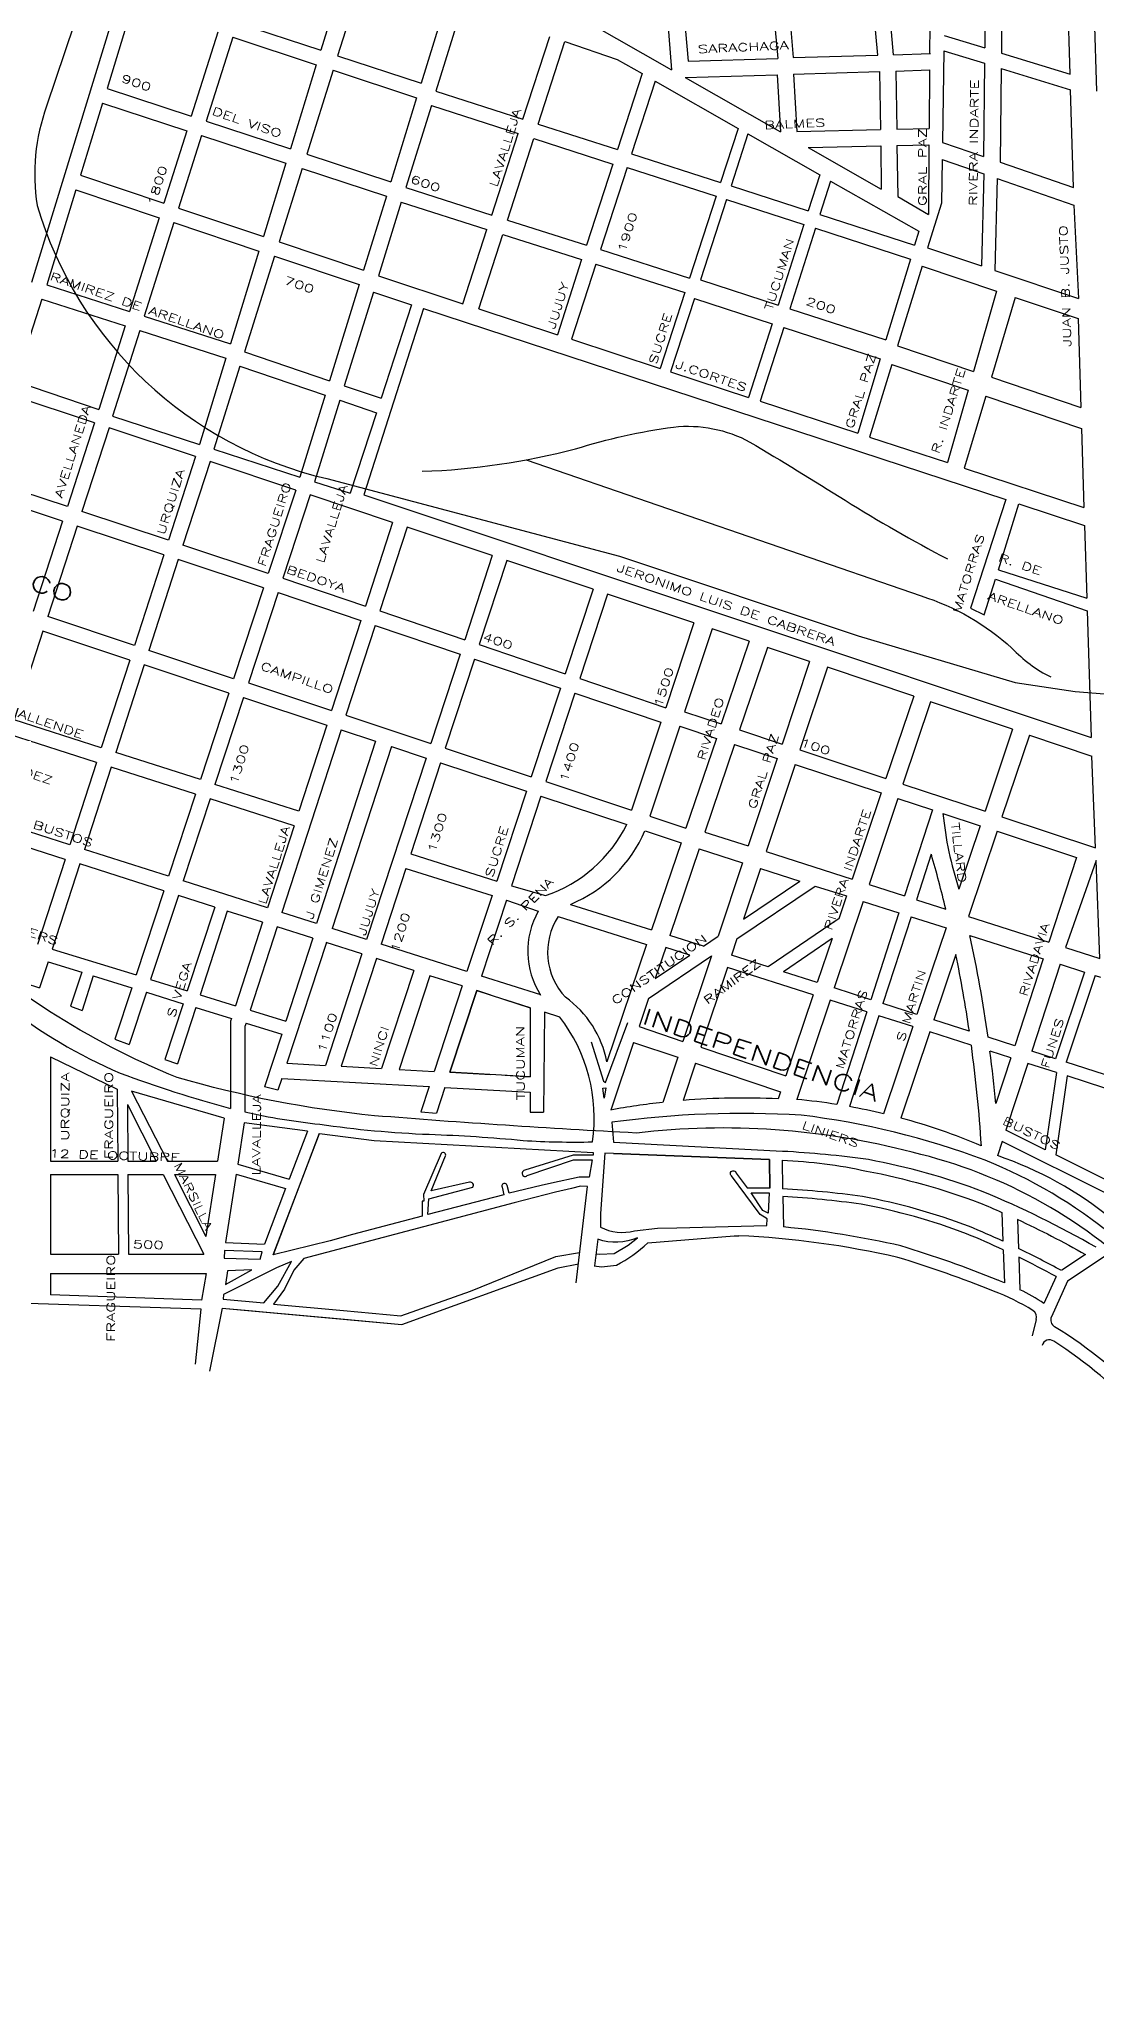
# Model space of a CAD drawing. Header units: millimetres. Extents: x 4375152 to 4409667, y 6523746 to 6549185.
# Drawn here: x 4386861 to 4388184, y 6524739 to 6527163 of the extents above; entities that cross this region are included whole.
import ezdxf

# ---------------------------------------------------------------- set-up
doc = ezdxf.new("R2010")
doc.units = ezdxf.units.MM
for name, color, linetype in [('FERROCARRIL', 252, 'VÍAS'), ('LINEA CALLE', 252, 'Continuous'), ('NOMBRE BARRIO', 8, 'Continuous'), ('NOMBRE CALLE', 252, 'Continuous')]:
    doc.layers.add(name, color=color, linetype=linetype)
doc.styles.add('ROMANS', font='romans')
doc.styles.add('S1', font='ROMANS')
doc.linetypes.add('VÍAS', pattern='A,3.81,[130,ltypeshp.shx,S=6.35,R=0,X=0,Y=0],3.81', length=7.62)

msp = doc.modelspace()

# ---------------------------------------------------------------- linework, layer by layer
at = {"layer": 'FERROCARRIL', "ltscale": 0.3, "transparency": 33554687, "flags": 128}
for points in [[(4388383, 6524738.8), (4388445.7, 6524881.4, 0.095799), (4388479, 6525082.1, 0.099176), (4388441.1, 6525305.9, 0.028955), (4388401.5, 6525410.3, 0.018622), (4388363.9, 6525472.1), (4388330.9, 6525512.5), (4388289.5, 6525564.8), (4388255.4, 6525600.9, 0.143495), (4387953.5, 6525771, 0.093272), (4387608.5, 6525795.1, -0.007305), (4387281, 6525816.8, -0.046555), (4387034.3, 6525864.6, -0.094694), (4386733.5, 6526058.2, -0.095039), (4386562.4, 6526318.1, -0.110674), (4386501.4, 6526678.2), (4386631, 6527609.3), (4386717, 6528226.6), (4386818.4, 6528982.1), (4386939, 6529805.3), (4387089.5, 6530917.2), (4387240.1, 6532048.9), (4387340.9, 6532769.3), (4387406.3, 6533303.7), (4387418.6, 6533352.1), (4387561, 6534411.1), (4387667.1, 6535188.8), (4387748.3, 6535774.3), (4387829.1, 6536331.3), (4387831.5, 6536348)], [(4387479, 6528897.9, 0.009146), (4387402.8, 6528828.8, 0.045709), (4387299.1, 6528721, -0.036446), (4387185.3, 6528607.2, 0.098613), (4387081.2, 6528475.9, 0.130012), (4387009.9, 6528231.3), (4387030.1, 6527611, -0.04513), (4386961.8, 6527349.3), (4386871.1, 6527078.7, 0.126941), (4386859.2, 6526954.6, 0.269401), (4387221.5, 6526613), (4387587.4, 6526516), (4387885.7, 6526416.7), (4388082, 6526358.1), (4388157, 6526347), (4388307.4, 6526335.1), (4388443.3, 6526330), (4388537.8, 6526335.2), (4388690.7, 6526369.1), (4389024.8, 6526489.8), (4389718.2, 6526770.3), (4389975.6, 6526871.1), (4390400.1, 6527038.5), (4390697.8, 6527150.7), (4390885.1, 6527214.4), (4391181.5, 6527305.1), (4391647.1, 6527446.2), (4392150.3, 6527596.1), (4392581.3, 6527727.4), (4392832.6, 6527802.7), (4393052.9, 6527869.5), (4393289, 6527938), (4393509.8, 6528005.7), (4393757.4, 6528076.3), (4395794.3, 6528670.4), (4397552.7, 6529244.2), (4399039.3, 6529656.5), (4399039.3, 6529656.5), (4399039.3, 6529656.5), (4399039.3, 6529656.5), (4401970.7, 6530455.5), (4401970.7, 6530455.5), (4401970.7, 6530455.5), (4401970.7, 6530455.5), (4401970.7, 6530455.5), (4401970.7, 6530455.5), (4401970.7, 6530455.5), (4401970.7, 6530455.5), (4401970.7, 6530455.5), (4401970.7, 6530455.5), (4401970.7, 6530455.5), (4401970.7, 6530455.5), (4401970.7, 6530455.5), (4401970.7, 6530455.5), (4401970.7, 6530455.5), (4401970.7, 6530455.5), (4401970.7, 6530455.5), (4401970.7, 6530455.5), (4405297.9, 6531420.1), (4405297.9, 6531420.1), (4405297.9, 6531420.1), (4408284.8, 6532272.7)], [(4387340.8, 6526622.2, 0.055304), (4387532.5, 6526650.2, -0.043862), (4387655.1, 6526677.5, -0.153206), (4387750.5, 6526658.8, -0.006092), (4387869.4, 6526586, 0.016822), (4387997.5, 6526512.6, -6.096685)], [(4387470.5, 6526636.4), (4387964.7, 6526466.4, -0.108798), (4388078.2, 6526401.1, 0.089055), (4388126.7, 6526365.1, -1.154331)]]:
    msp.add_lwpolyline(points, format="xyb", dxfattribs=at)
at = {"layer": 'LINEA CALLE', "transparency": 33554687}
for p, q in [((4388045.5, 6527276.1), (4388044.1, 6527151.4)), ((4388066.3, 6527269.8), (4388064.9, 6527145)), ((4387246, 6527252.5), (4387213.9, 6527148.5)), ((4387267.6, 6527245.2), (4387234.9, 6527141.5)), ((4387775.9, 6527241.1), (4387785.3, 6527138.3)), ((4387796.1, 6527241.6), (4387804.4, 6527139.2)), ((4387910.3, 6527142.2), (4387900.8, 6527244.5)), ((4387929.9, 6527142.8), (4387921.1, 6527245.1)), ((4387975.9, 6527246.6), (4387975.2, 6527144.2)), ((4388151, 6527118.5), (4388147.1, 6527245)), ((4387643.7, 6527237.4), (4387652.5, 6527124)), ((4387664, 6527238), (4387673.1, 6527134.9)), ((4386960.8, 6527213.1), (4386852.1, 6526858.3)), ((4386979, 6527205.9), (4386946.6, 6527100.5)), ((4387371, 6527209.9), (4387339.3, 6527107.1)), ((4387390.7, 6527203.2), (4387357.8, 6527097.4)), ((4388180.9, 6527191.4), (4388183.9, 6527097.3)), ((4387085.1, 6527170.9), (4387051.9, 6527066)), ((4387109.5, 6527182.9), (4387213.9, 6527148.5)), ((4387547.8, 6527183.6), (4387652.5, 6527124)), ((4387993.4, 6527167), (4388044.1, 6527151.4)), ((4387103.8, 6527164.7), (4387070.5, 6527059.9)), ((4387103.8, 6527164.7), (4387208.3, 6527130.3)), ((4387466.7, 6527062.4), (4387500.4, 6527165.7)), ((4387485.9, 6527056.2), (4387519, 6527159.4)), ((4387519, 6527159.4), (4387584.7, 6527136.9)), ((4387929.9, 6527142.8), (4387976.4, 6527144.2)), ((4387993, 6527147.8), (4387991.2, 6527033.2)), ((4387993, 6527147.8), (4388043.8, 6527132.1)), ((4388064.9, 6527145), (4388151, 6527118.5)), ((4387208.3, 6527130.3), (4387176, 6527025.3)), ((4387229.2, 6527123.4), (4387196.3, 6527018.6)), ((4387229.2, 6527123.4), (4387333.7, 6527088.9)), ((4387234.9, 6527141.5), (4387339.3, 6527107.1)), ((4387584.7, 6527136.9), (4387615.6, 6527119.3)), ((4387615.6, 6527119.3), (4387584.8, 6527024.3)), ((4387673.1, 6527134.9), (4387785.3, 6527138.3)), ((4387804.4, 6527139.2), (4387910.3, 6527142.2)), ((4387805.1, 6527118.5), (4387912.6, 6527121.8)), ((4387805.1, 6527118.5), (4387809.3, 6527046.9)), ((4387912.6, 6527121.8), (4387913.7, 6527049.4)), ((4387933, 6527122.5), (4387975, 6527123.8)), ((4387933, 6527122.5), (4387934.1, 6527049.9)), ((4387975, 6527123.8), (4387974.5, 6527050.8)), ((4388043.8, 6527132.1), (4388042.5, 6527015.5)), ((4388064.7, 6527125.7), (4388063.3, 6527008.4)), ((4388064.7, 6527125.7), (4388151.5, 6527098.9)), ((4386946.6, 6527100.5), (4387051.9, 6527066)), ((4387357.8, 6527097.4), (4387466.7, 6527062.4)), ((4387632, 6527110), (4387602.5, 6527019.1)), ((4387632, 6527110), (4387735.8, 6527050.8)), ((4387669.5, 6527114.4), (4387784.7, 6527117.9)), ((4387669.5, 6527114.4), (4387788.9, 6527046.4)), ((4387784.7, 6527117.9), (4387788.9, 6527046.4)), ((4388155.2, 6526976.7), (4388151.5, 6527098.9)), ((4386941, 6527082.3), (4386913.3, 6526992.2)), ((4386941, 6527082.3), (4387046.2, 6527047.8)), ((4387333.7, 6527088.9), (4387301.5, 6526984.1)), ((4387352.2, 6527079.3), (4387320.3, 6526976.7)), ((4387352.2, 6527079.3), (4387460.8, 6527044.3)), ((4387046.2, 6527047.8), (4387017.6, 6526957.3)), ((4387070.5, 6527059.9), (4387176, 6527025.3)), ((4387485.9, 6527056.2), (4387584.8, 6527024.3)), ((4387735.8, 6527050.8), (4387713.8, 6526983.2)), ((4387809.3, 6527046.9), (4387913.7, 6527049.4)), ((4387934.1, 6527049.9), (4387974.5, 6527050.8)), ((4387064.7, 6527041.7), (4387036, 6526951.1)), ((4387064.7, 6527041.7), (4387170.3, 6527007.1)), ((4387427.6, 6526942.5), (4387460.8, 6527044.3)), ((4387447.3, 6526936.2), (4387480.1, 6527038.1)), ((4387480.1, 6527038.1), (4387578.9, 6527006.2)), ((4387748, 6527043.9), (4387726.9, 6526978.9)), ((4387748, 6527043.9), (4387837.8, 6526992.7)), ((4387823.3, 6527026.8), (4387914, 6527029)), ((4387823.3, 6527026.8), (4387914.8, 6526974.7)), ((4387914, 6527029), (4387914.8, 6526974.7)), ((4387934.4, 6527029.5), (4387974.3, 6527030.4)), ((4387934.4, 6527029.5), (4387935.4, 6526965.8)), ((4387974.3, 6527030.4), (4387973.7, 6526943)), ((4387991.2, 6527033.2), (4388042.5, 6527015.5)), ((4387170.3, 6527007.1), (4387142.2, 6526915.6)), ((4387190.5, 6527000.5), (4387161.8, 6526909.1)), ((4387190.5, 6527000.5), (4387295.9, 6526966)), ((4387196.3, 6527018.6), (4387301.5, 6526984.1)), ((4387578.9, 6527006.2), (4387546, 6526904.8)), ((4387597, 6527001.9), (4387563.6, 6526899.2)), ((4387597, 6527001.9), (4387708.2, 6526966)), ((4387602.5, 6527019.1), (4387713.8, 6526983.2)), ((4387990.8, 6527011.8), (4387989.9, 6526957.5)), ((4387990.8, 6527011.8), (4388043.1, 6526993.8)), ((4388063.3, 6527008.4), (4388155.2, 6526976.7)), ((4386907.7, 6526974), (4386871.2, 6526855.4)), ((4386907.7, 6526974), (4387011.9, 6526939.1)), ((4386913.3, 6526992.2), (4387017.6, 6526957.3)), ((4387320.3, 6526976.7), (4387427.6, 6526942.5)), ((4387726.9, 6526978.9), (4387823.4, 6526947.8)), ((4387837.8, 6526992.7), (4387823.4, 6526947.8)), ((4387851.4, 6526985), (4387838, 6526943.1)), ((4387851.4, 6526985), (4387961.6, 6526922.2)), ((4388043.1, 6526993.8), (4388040.1, 6526878.9)), ((4388059.8, 6526988), (4388056.9, 6526873.3)), ((4388059.8, 6526988), (4388155.6, 6526955)), ((4387036, 6526951.1), (4387142.2, 6526915.6)), ((4387295.9, 6526966), (4387267.5, 6526873.7)), ((4387314.6, 6526958.5), (4387286, 6526866.3)), ((4387314.6, 6526958.5), (4387421.7, 6526924.4)), ((4387708.2, 6526966), (4387675, 6526863.7)), ((4387721.3, 6526961.8), (4387688.7, 6526861.5)), ((4387721.3, 6526961.8), (4387817.9, 6526930.6)), ((4387935.4, 6526965.8), (4387973.7, 6526943)), ((4387989.9, 6526957.5), (4387972.7, 6526901.5)), ((4388155.6, 6526955), (4388161.3, 6526838.2)), ((4387011.9, 6526939.1), (4386974.9, 6526822.1)), ((4387030.3, 6526933), (4386993.2, 6526816.2)), ((4387030.3, 6526933), (4387136.5, 6526897.4)), ((4387391.5, 6526831.7), (4387421.7, 6526924.4)), ((4387447.3, 6526936.2), (4387546, 6526904.8)), ((4387817.9, 6526930.6), (4387785.8, 6526830)), ((4387832.5, 6526925.9), (4387800.3, 6526825.3)), ((4387832.5, 6526925.9), (4387951.1, 6526887.5)), ((4387838, 6526943.1), (4387956.4, 6526904.8)), ((4387161.8, 6526909.1), (4387267.5, 6526873.7)), ((4387411.6, 6526825.1), (4387441.5, 6526918.1)), ((4387441.5, 6526918.1), (4387540.1, 6526886.7)), ((4387961.6, 6526922.2), (4387956.4, 6526904.8)), ((4387972.7, 6526901.5), (4388040.1, 6526878.9)), ((4387136.5, 6526897.4), (4387100.8, 6526781.6)), ((4387156, 6526890.9), (4387118.5, 6526771.7)), ((4387156, 6526890.9), (4387261.9, 6526855.5)), ((4387540.1, 6526886.7), (4387509.7, 6526792.9)), ((4387557.8, 6526881.1), (4387527.3, 6526787.2)), ((4387557.8, 6526881.1), (4387669.1, 6526845.6)), ((4387563.6, 6526899.2), (4387675, 6526863.7)), ((4387951.1, 6526887.5), (4387920.6, 6526786.3)), ((4387965.7, 6526878.7), (4387935.2, 6526779.1)), ((4387965.7, 6526878.7), (4388059, 6526847.4)), ((4386871.2, 6526855.4), (4386974.9, 6526822.1)), ((4387261.9, 6526855.5), (4387224.9, 6526735.4)), ((4387286, 6526866.3), (4387391.5, 6526831.7)), ((4387688.7, 6526861.5), (4387785.8, 6526830)), ((4388056.9, 6526873.3), (4388161.3, 6526838.2)), ((4386865.2, 6526837.4), (4386832, 6526734.7)), ((4386865.2, 6526837.4), (4386969.2, 6526803.9)), ((4387279.7, 6526846), (4387243.3, 6526729.1)), ((4387279.7, 6526846), (4387327.4, 6526830.4)), ((4387327.4, 6526830.4), (4387289.3, 6526713.4)), ((4387669.1, 6526845.6), (4387638.3, 6526750.8)), ((4387681.1, 6526838.2), (4387651.3, 6526746.5)), ((4387681.1, 6526838.2), (4387778.3, 6526806.7)), ((4388059, 6526847.4), (4388030.2, 6526747.1)), ((4388082.3, 6526839.6), (4388052.4, 6526739.7)), ((4388082.3, 6526839.6), (4388160.8, 6526813.3)), ((4386969.2, 6526803.9), (4386936.2, 6526699.6)), ((4386993.2, 6526816.2), (4387100.8, 6526781.6)), ((4387342.2, 6526825.5), (4387267.7, 6526592.7)), ((4387342.2, 6526825.5), (4388070.3, 6526586.8)), ((4387411.6, 6526825.1), (4387509.7, 6526792.9)), ((4387778.3, 6526806.7), (4387748.8, 6526714.5)), ((4387800.3, 6526825.3), (4387920.6, 6526786.3)), ((4388160.8, 6526813.3), (4388164.3, 6526701.9)), ((4386987.5, 6526798), (4386953.5, 6526690.9)), ((4386987.5, 6526798), (4387095.2, 6526763.4)), ((4387527.3, 6526787.2), (4387638.3, 6526750.8)), ((4387792.8, 6526802), (4387763.3, 6526709.8)), ((4387792.8, 6526802), (4387913.5, 6526762.9)), ((4387935.2, 6526779.1), (4388030.2, 6526747.1)), ((4387095.2, 6526763.4), (4387062.1, 6526655.8)), ((4387118.5, 6526771.7), (4387224.9, 6526735.4)), ((4387913.5, 6526762.9), (4387885.3, 6526669.8)), ((4387928, 6526755.7), (4387900.1, 6526664.9)), ((4387928, 6526755.7), (4388023.5, 6526723.5)), ((4386832, 6526734.7), (4386936.2, 6526699.6)), ((4387112.8, 6526753.6), (4387080.2, 6526649.9)), ((4387112.8, 6526753.6), (4387219.3, 6526717.2)), ((4387651.3, 6526746.5), (4387748.8, 6526714.5)), ((4388052.4, 6526739.7), (4388164.3, 6526701.9)), ((4386930.9, 6526682.6), (4386826.7, 6526717.3)), ((4387219.3, 6526717.2), (4387187.9, 6526615)), ((4387237.7, 6526711), (4387206, 6526609.1)), ((4387237.7, 6526711), (4387283.4, 6526695.3)), ((4387243.3, 6526729.1), (4387289.3, 6526713.4)), ((4387763.3, 6526709.8), (4387885.3, 6526669.8)), ((4388023.5, 6526723.5), (4387997.5, 6526633)), ((4388045.3, 6526716.2), (4388018.4, 6526626.1)), ((4388045.3, 6526716.2), (4388165.1, 6526675.8)), ((4386930.9, 6526682.6), (4386897, 6526578)), ((4386953.5, 6526690.9), (4387062.1, 6526655.8)), ((4387283.4, 6526695.3), (4387250.7, 6526594.7)), ((4386949.1, 6526676.5), (4386915.1, 6526572)), ((4387057.3, 6526640.5), (4386949.1, 6526676.5)), ((4387900.1, 6526664.9), (4387997.5, 6526633)), ((4388165.1, 6526675.8), (4388168.2, 6526577)), ((4387057.3, 6526640.5), (4387023.5, 6526536)), ((4387075.4, 6526634.4), (4387041.6, 6526530)), ((4387182.7, 6526598.7), (4387075.4, 6526634.4)), ((4387080.2, 6526649.9), (4387187.9, 6526615)), ((4386897, 6526578), (4386792.8, 6526612.5)), ((4387206, 6526609.1), (4387250.7, 6526594.7)), ((4388018.4, 6526626.1), (4388168.2, 6526577)), ((4386891.1, 6526559.8), (4386787, 6526594.4)), ((4387182.7, 6526598.7), (4387148.3, 6526494.5)), ((4387200.8, 6526592.6), (4387166.5, 6526488.6)), ((4387303.7, 6526558.4), (4387200.8, 6526592.6)), ((4387267.7, 6526592.7), (4388177.3, 6526289.6)), ((4388070.3, 6526586.8), (4388026.4, 6526451.3)), ((4387023.5, 6526536), (4386915.1, 6526572)), ((4388061.2, 6526499.1), (4388086.9, 6526581.4)), ((4388086.9, 6526581.4), (4388168.9, 6526554.4)), ((4386891.1, 6526559.8), (4386854.3, 6526446.8)), ((4386909.2, 6526553.8), (4386872.5, 6526440.7)), ((4387017.6, 6526517.8), (4386909.2, 6526553.8)), ((4387303.7, 6526558.4), (4387269.7, 6526453.7)), ((4387321.8, 6526552.3), (4387287.8, 6526447.6)), ((4387428.4, 6526516.8), (4387321.8, 6526552.3)), ((4388168.9, 6526554.4), (4388171.8, 6526463.8)), ((4387017.6, 6526517.8), (4386980.9, 6526404.4)), ((4387148.3, 6526494.5), (4387041.6, 6526530)), ((4387428.4, 6526516.8), (4387394, 6526411.7)), ((4387035.7, 6526511.8), (4386999, 6526398.4)), ((4387142.3, 6526476.4), (4387035.7, 6526511.8)), ((4387166.5, 6526488.6), (4387269.7, 6526453.7)), ((4387446.5, 6526510.8), (4387412.1, 6526405.6)), ((4387554.5, 6526474.8), (4387446.5, 6526510.8)), ((4388061.2, 6526499.1), (4388171.8, 6526463.8)), ((4387142.3, 6526476.4), (4387104.9, 6526362.9)), ((4387160.5, 6526470.5), (4387123.3, 6526357.7)), ((4387160.5, 6526470.5), (4387263.8, 6526435.5)), ((4387554.5, 6526474.8), (4387519.6, 6526369.2)), ((4387572.6, 6526468.8), (4387537.7, 6526363.1)), ((4387680.5, 6526432.8), (4387572.6, 6526468.8)), ((4388043.6, 6526442.8), (4388057.5, 6526487.2)), ((4388057.5, 6526487.2), (4388172.3, 6526447.8)), ((4386980.9, 6526404.4), (4386872.5, 6526440.7)), ((4387287.8, 6526447.6), (4387394, 6526411.7)), ((4388026.4, 6526451.3), (4388043.6, 6526442.8)), ((4388172.3, 6526447.8), (4388177.3, 6526289.6)), ((4386866.5, 6526422.5), (4386830.4, 6526311.4)), ((4386975, 6526386.3), (4386866.5, 6526422.5)), ((4387263.8, 6526435.5), (4387227.3, 6526323.2)), ((4387281.9, 6526429.4), (4387245.4, 6526317.2)), ((4387281.9, 6526429.4), (4387388, 6526393.5)), ((4387680.5, 6526432.8), (4387645.2, 6526326.7)), ((4387703.3, 6526425.2), (4387668.8, 6526321.6)), ((4387749.7, 6526409.7), (4387703.3, 6526425.2)), ((4387104.9, 6526362.9), (4386999, 6526398.4)), ((4387388, 6526393.5), (4387351.5, 6526282)), ((4387412.1, 6526405.6), (4387519.6, 6526369.2)), ((4387749.7, 6526409.7), (4387714.7, 6526306.5)), ((4387772.5, 6526402.1), (4387737.5, 6526298.9)), ((4387825.2, 6526384.6), (4387772.5, 6526402.1)), ((4386975, 6526386.3), (4386939.4, 6526276.5)), ((4386993.1, 6526380.2), (4386957.6, 6526270.6)), ((4387099, 6526344.8), (4386993.1, 6526380.2)), ((4387406.1, 6526387.4), (4387369.6, 6526276)), ((4387406.1, 6526387.4), (4387513.6, 6526351)), ((4387825.2, 6526384.6), (4387790.8, 6526281.3)), ((4387847.5, 6526377.2), (4387813.1, 6526273.9)), ((4387955.3, 6526341.2), (4387847.5, 6526377.2)), ((4387099, 6526344.8), (4387063.3, 6526236.8)), ((4387123.3, 6526357.7), (4387227.3, 6526323.2)), ((4387513.6, 6526351), (4387477.1, 6526240.3)), ((4387531.7, 6526344.9), (4387495.2, 6526234.3)), ((4387531.7, 6526344.9), (4387639.1, 6526308.6)), ((4387537.7, 6526363.1), (4387645.2, 6526326.7)), ((4387117.4, 6526339.6), (4387081.5, 6526230.9)), ((4387117.4, 6526339.6), (4387221.4, 6526305)), ((4387668.8, 6526321.6), (4387714.7, 6526306.5)), ((4387955.3, 6526341.2), (4387920.6, 6526238.3)), ((4387976.3, 6526334.2), (4387941.7, 6526231.3)), ((4388079, 6526300), (4387976.3, 6526334.2)), ((4386939.4, 6526276.5), (4386830.4, 6526311.4)), ((4387239.5, 6526299), (4387165.3, 6526070.8)), ((4387221.4, 6526305), (4387186.4, 6526197.4)), ((4387239.5, 6526299), (4387282.5, 6526284.8)), ((4387245.4, 6526317.2), (4387351.5, 6526282)), ((4387639.1, 6526308.6), (4387602.5, 6526198.7)), ((4387662.8, 6526303.5), (4387625.3, 6526191.1)), ((4387662.8, 6526303.5), (4387708.6, 6526288.4)), ((4387737.5, 6526298.9), (4387790.8, 6526281.3)), ((4388079, 6526300), (4388044.5, 6526197.3)), ((4386933.5, 6526258.3), (4386824.5, 6526293.2)), ((4387063.3, 6526236.8), (4386957.6, 6526270.6)), ((4387282.5, 6526284.8), (4387208.4, 6526056.8)), ((4387302.5, 6526278.1), (4387228, 6526050.8)), ((4387302.5, 6526278.1), (4387345.5, 6526263.8)), ((4387369.6, 6526276), (4387477.1, 6526240.3)), ((4387708.6, 6526288.4), (4387670.5, 6526176.1)), ((4387731.4, 6526280.8), (4387694.2, 6526171.2)), ((4387731.4, 6526280.8), (4387784.7, 6526263.2)), ((4387813.1, 6526273.9), (4387920.6, 6526238.3)), ((4388099.9, 6526292.5), (4388065.6, 6526190.3)), ((4388099.9, 6526292.5), (4388178.2, 6526266)), ((4386933.5, 6526258.3), (4386900.2, 6526155.4)), ((4386951.7, 6526252.5), (4386918.4, 6526149.6)), ((4387057.4, 6526218.6), (4386951.7, 6526252.5)), ((4387345.5, 6526263.8), (4387271.2, 6526037.1)), ((4387363.6, 6526257.8), (4387326.3, 6526144)), ((4387363.6, 6526257.8), (4387471.1, 6526222.2)), ((4387784.7, 6526263.2), (4387748.3, 6526153.9)), ((4387807, 6526255.8), (4387770.7, 6526146.8)), ((4387807, 6526255.8), (4387914.5, 6526220.2)), ((4388182.7, 6526151.6), (4388178.2, 6526266)), ((4387186.4, 6526197.4), (4387081.5, 6526230.9)), ((4387471.1, 6526222.2), (4387434, 6526110)), ((4387495.2, 6526234.3), (4387602.5, 6526198.7)), ((4387941.7, 6526231.3), (4388044.5, 6526197.3)), ((4387057.4, 6526218.6), (4387023.5, 6526116)), ((4387075.6, 6526212.8), (4387041.7, 6526110.2)), ((4387180.5, 6526179.2), (4387075.6, 6526212.8)), ((4387489.2, 6526216.2), (4387452.3, 6526104.2)), ((4387489.2, 6526216.2), (4387596.4, 6526180.6)), ((4387914.5, 6526220.2), (4387878.2, 6526112.4)), ((4387935.6, 6526213.2), (4387899.4, 6526105.7)), ((4387935.6, 6526213.2), (4387978.7, 6526199)), ((4387978.7, 6526199), (4387943.8, 6526091.5)), ((4386900.2, 6526155.4), (4386791.1, 6526190.2)), ((4387180.5, 6526179.2), (4387147.1, 6526076.6)), ((4387619.3, 6526173), (4387664.4, 6526158)), ((4387625.3, 6526191.1), (4387670.5, 6526176.1)), ((4387991.9, 6526194.6), (4388038.5, 6526179.2)), ((4388038.5, 6526179.2), (4388011.9, 6526100.1)), ((4388065.6, 6526190.3), (4388182.7, 6526151.6)), ((4386894.3, 6526137.2), (4386843.8, 6526153.3)), ((4387023.5, 6526116), (4386918.4, 6526149.6)), ((4387664.4, 6526158), (4387627.4, 6526048.9)), ((4387687.1, 6526150.2), (4387650.4, 6526042.1)), ((4387687.1, 6526150.2), (4387741.3, 6526132.9)), ((4387694.2, 6526171.2), (4387748.3, 6526153.9)), ((4388059.5, 6526172.2), (4388023.8, 6526065.9)), ((4388059.5, 6526172.2), (4388158.7, 6526139.4)), ((4386894.3, 6526137.2), (4386859.8, 6526030.7)), ((4386912.5, 6526131.4), (4386878.1, 6526025.1)), ((4387017.6, 6526097.9), (4386912.5, 6526131.4)), ((4387320.4, 6526125.8), (4387289.4, 6526031.3)), ((4387320.4, 6526125.8), (4387428, 6526091.8)), ((4387326.3, 6526144), (4387434, 6526110)), ((4387741.3, 6526132.9), (4387710.6, 6526041)), ((4387763.6, 6526125.7), (4387742.6, 6526062.6)), ((4387763.6, 6526125.7), (4387812.9, 6526110)), ((4387770.7, 6526146.8), (4387878.2, 6526112.4)), ((4387977.3, 6526143.5), (4387958.8, 6526086.6)), ((4388158.7, 6526139.4), (4388124.1, 6526033.8)), ((4388183.4, 6526135.8), (4388145.2, 6526027.1)), ((4388188.2, 6526013.4), (4388183.4, 6526135.8)), ((4387147.1, 6526076.6), (4387041.7, 6526110.2)), ((4387452.3, 6526104.2), (4387495, 6526091.8)), ((4387734.3, 6526037.9), (4387832.2, 6526103.8)), ((4387742.6, 6526062.6), (4387812.9, 6526110)), ((4387832.2, 6526103.8), (4387871.2, 6526091.4)), ((4387899.4, 6526105.7), (4387943.8, 6526091.5)), ((4387017.6, 6526097.9), (4386982.9, 6525992.7)), ((4387035.8, 6526092.1), (4387001.1, 6525987.1)), ((4387081.5, 6526077.5), (4387035.8, 6526092.1)), ((4387081.5, 6526077.5), (4387047, 6525972.9)), ((4387428, 6526091.8), (4387396.7, 6525997.1)), ((4387446.3, 6526086.1), (4387415, 6525991.3)), ((4387446.3, 6526086.1), (4387485.9, 6526072.5)), ((4387526.1, 6526080.9), (4387627.4, 6526048.9)), ((4387892.3, 6526084.6), (4387855.9, 6525976.4)), ((4387871.2, 6526091.4), (4387861.6, 6526063)), ((4387892.3, 6526084.6), (4387936.9, 6526070.4)), ((4387958.8, 6526086.6), (4387995.3, 6526075)), ((4387096.9, 6526072.6), (4387062.9, 6525968)), ((4387141.2, 6526058.5), (4387096.9, 6526072.6)), ((4387141.2, 6526058.5), (4387107.4, 6525954.2)), ((4387159.4, 6526052.7), (4387125.6, 6525948.6)), ((4387203.9, 6526038.5), (4387159.4, 6526052.7)), ((4387208.5, 6526057.1), (4387165.3, 6526070.8)), ((4387510.7, 6526065.7), (4387621.2, 6526030.8)), ((4387862.1, 6526063.4), (4387773.2, 6526002.8)), ((4387936.9, 6526070.4), (4387901.6, 6525961.8)), ((4387952, 6526065.5), (4387916.7, 6525956.9)), ((4387952, 6526065.5), (4387995.7, 6526051.6)), ((4387995.7, 6526051.6), (4387959.3, 6525943.3)), ((4388023.8, 6526065.9), (4388124.1, 6526033.8)), ((4387203.9, 6526038.5), (4387170.2, 6525934.8)), ((4387220.9, 6526033.4), (4387171.5, 6525882.4)), ((4387265.3, 6526018.9), (4387220.8, 6526033.1)), ((4387271.2, 6526037.1), (4387228, 6526050.8)), ((4387396.7, 6525997.1), (4387289.4, 6526031.3)), ((4387621.2, 6526030.8), (4387571.6, 6525884.3)), ((4387692.3, 6526028.7), (4387650.4, 6526042.1)), ((4387692.3, 6526028.7), (4387710.6, 6526041)), ((4387734.3, 6526037.9), (4387727.5, 6526017.4)), ((4387853.2, 6526038.2), (4387792.3, 6525996.7)), ((4387853.2, 6526038.2), (4387834.7, 6525983.1)), ((4388025.6, 6526042), (4388117.2, 6526012.7)), ((4386872.9, 6526009), (4386862.3, 6525976.4)), ((4386872.9, 6526009), (4386914.9, 6525996)), ((4386878.1, 6526025.1), (4386982.9, 6525992.7)), ((4387265.3, 6526018.9), (4387219.6, 6525879.7)), ((4387283.5, 6526013.1), (4387239.4, 6525878.6)), ((4387330.1, 6525998.3), (4387283.5, 6526013.1)), ((4387623.8, 6525963.4), (4387702.4, 6526016.4)), ((4387645.3, 6526026.9), (4387632.2, 6525988.2)), ((4387632.2, 6525988.2), (4387675.4, 6526017.3)), ((4387675.4, 6526017.3), (4387645.3, 6526026.9)), ((4387702.4, 6526016.4), (4387666.8, 6525909.7)), ((4387773.2, 6526002.8), (4387727.5, 6526017.4)), ((4388007.9, 6526018.3), (4387980.5, 6525936.5)), ((4388117.2, 6526012.7), (4388081.6, 6525904.2)), ((4388138.3, 6526006), (4388102.8, 6525897.4)), ((4388138.3, 6526006), (4388168.9, 6525996.2)), ((4388145.2, 6526027.1), (4388188.2, 6526013.4)), ((4386844.2, 6525982.4), (4386862.3, 6525976.4)), ((4386914.9, 6525996), (4386901.1, 6525953.5)), ((4386929.4, 6525991.5), (4386915.4, 6525948.1)), ((4386929.4, 6525991.5), (4386977.6, 6525976.6)), ((4387001.1, 6525987.1), (4387047, 6525972.9)), ((4387330.1, 6525998.3), (4387289.9, 6525875.8)), ((4387350.3, 6525991.8), (4387311.7, 6525874.6)), ((4387390.8, 6525978.9), (4387350.3, 6525991.8)), ((4387390.8, 6525978.9), (4387355.5, 6525872.2)), ((4387488.9, 6525967.7), (4387415, 6525991.3)), ((4387722.4, 6526002.2), (4387689.1, 6525902.3)), ((4387829.6, 6525968), (4387722.4, 6526002.2)), ((4387834.7, 6525983.1), (4387792.3, 6525996.7)), ((4388168.9, 6525996.2), (4388132.7, 6525887.9)), ((4388182.2, 6525991.9), (4388146, 6525883.6)), ((4388182.2, 6525991.9), (4388189, 6525989.9)), ((4386977.6, 6525976.6), (4386956.5, 6525912.6)), ((4386995.8, 6525971), (4386974.4, 6525905.8)), ((4386995.8, 6525971), (4387041.7, 6525956.8)), ((4387041.7, 6525956.8), (4387018.7, 6525887.1)), ((4387062.9, 6525968), (4387107.4, 6525954.2)), ((4387409, 6525973.1), (4387375.3, 6525871.1)), ((4387426.6, 6525967.5), (4387409, 6525973.1)), ((4387475.7, 6525951.8), (4387444.5, 6525961.8)), ((4387623.8, 6525963.4), (4387611.8, 6525928.1)), ((4387829.6, 6525968), (4387795.5, 6525866.6)), ((4387850.7, 6525961.2), (4387809, 6525837.1)), ((4387896.7, 6525946.5), (4387850.7, 6525961.2)), ((4387901.6, 6525961.8), (4387855.9, 6525976.4)), ((4387959.3, 6525943.3), (4387916.7, 6525956.9)), ((4386901.1, 6525953.5), (4386915.4, 6525948.1)), ((4387057.7, 6525951.9), (4387034.8, 6525881.7)), ((4387057.7, 6525951.9), (4387102.1, 6525938.1)), ((4387102.1, 6525938.1), (4387101.1, 6525934.9)), ((4387101.1, 6525934.9), (4387101.1, 6525825.8)), ((4387120.4, 6525932.5), (4387119, 6525928.2)), ((4387120.4, 6525932.5), (4387165, 6525918.7)), ((4387125.6, 6525948.6), (4387170.2, 6525934.8)), ((4387475.7, 6525951.8), (4387475.7, 6525865.5)), ((4387493.5, 6525946.1), (4387492.5, 6525821.2)), ((4387512.7, 6525940), (4387493.5, 6525946.1)), ((4387896.7, 6525946.5), (4387859.1, 6525830.8)), ((4387911.8, 6525941.7), (4387874.9, 6525828.2)), ((4387954.2, 6525928.1), (4387911.8, 6525941.7)), ((4388024.8, 6525922.4), (4387980.5, 6525936.5)), ((4386956.5, 6525912.6), (4386974.4, 6525905.8)), ((4387119, 6525928.2), (4387119, 6525821.5)), ((4387165, 6525918.7), (4387143.6, 6525852.9)), ((4387605.1, 6525908.2), (4387576.5, 6525823.8)), ((4387605.1, 6525908.2), (4387660.2, 6525889.8)), ((4387611.8, 6525928.1), (4387666.8, 6525909.7)), ((4387954.2, 6525928.1), (4387917.7, 6525819.3)), ((4387975.4, 6525921.4), (4387939.3, 6525813.8)), ((4388027.3, 6525904.8), (4387975.4, 6525921.4)), ((4388081.6, 6525904.2), (4388048.3, 6525914.9)), ((4386875.8, 6525890.3), (4386875.8, 6525759.8)), ((4386875.8, 6525890.3), (4386959.2, 6525849.8)), ((4387018.7, 6525887.1), (4387034.8, 6525881.7)), ((4387171.5, 6525882.4), (4387219.6, 6525879.7)), ((4387660.2, 6525889.8), (4387641.4, 6525833.4)), ((4387682.4, 6525882.3), (4387667, 6525835.9)), ((4387682.4, 6525882.3), (4387788.8, 6525846.7)), ((4387689.1, 6525902.3), (4387795.5, 6525866.6)), ((4388076.7, 6525889), (4388050.7, 6525897.3)), ((4388076.7, 6525889), (4388058, 6525831.9)), ((4388097.8, 6525882.2), (4388070.4, 6525798.6)), ((4388133.8, 6525870.7), (4388097.8, 6525882.2)), ((4388132.7, 6525887.9), (4388102.8, 6525897.4)), ((4388193.7, 6525868.3), (4388146, 6525883.6)), ((4387165.2, 6525863.4), (4387160.3, 6525848.5)), ((4387165.2, 6525863.4), (4387349.3, 6525853.2)), ((4387239.4, 6525878.6), (4387289.9, 6525875.8)), ((4387311.7, 6525874.6), (4387355.5, 6525872.2)), ((4387375.3, 6525871.1), (4387426.6, 6525868.3)), ((4387444.5, 6525867.3), (4387475.7, 6525865.5)), ((4388133.8, 6525870.7), (4388119.8, 6525774.2)), ((4388147.3, 6525866.4), (4388133, 6525767.7)), ((4388194.3, 6525851.4), (4388147.3, 6525866.4)), ((4386959.2, 6525849.8), (4386960, 6525759.8)), ((4386977.4, 6525847.6), (4387022.3, 6525759.8)), ((4387093.1, 6525813.7), (4386977.4, 6525847.6)), ((4387160.3, 6525848.5), (4387143.6, 6525852.9)), ((4387349.3, 6525853.2), (4387338.8, 6525821.6)), ((4387369, 6525852.1), (4387358.4, 6525819.9)), ((4387369, 6525852.1), (4387475.7, 6525846.2)), ((4387788.8, 6525846.7), (4387785.8, 6525837.7)), ((4386972, 6525830.7), (4387008.2, 6525759.8)), ((4386972, 6525830.7), (4386972.6, 6525759.8)), ((4387093.1, 6525813.7), (4387084.8, 6525759.8)), ((4387338.8, 6525821.6), (4387358.4, 6525819.9)), ((4387118.1, 6525807.9), (4387110.1, 6525756.3)), ((4387197.2, 6525797.5), (4387118.1, 6525807.9)), ((4387211.9, 6525794.5), (4387154.4, 6525643)), ((4387197.2, 6525797.5), (4387174.4, 6525737.5)), ((4387577.8, 6525808.5), (4387580, 6525783.8)), ((4388119.8, 6525774.2), (4388070.4, 6525798.6)), ((4387580, 6525783.8), (4387791.4, 6525772.3)), ((4387580.1, 6525769.5), (4387774.8, 6525762)), ((4387774.8, 6525762), (4387775.4, 6525726.2)), ((4387790.8, 6525761), (4387791.4, 6525725.5)), ((4388065.7, 6525784.4), (4388060, 6525766.8)), ((4388198.1, 6525718.9), (4388065.7, 6525784.4)), ((4388198.8, 6525735.1), (4388133, 6525767.7)), ((4386875.8, 6525759.8), (4386960, 6525759.8)), ((4386875.8, 6525743.2), (4386960.2, 6525743.2)), ((4386875.8, 6525743.2), (4386875.8, 6525643.9)), ((4386960.2, 6525743.2), (4386961.1, 6525643.9)), ((4386972.6, 6525759.8), (4387008.2, 6525759.8)), ((4386972.7, 6525743.2), (4386973.6, 6525643.9)), ((4386972.7, 6525743.2), (4387016.7, 6525743.2)), ((4387016.7, 6525743.2), (4387067.5, 6525643.9)), ((4387022.3, 6525759.8), (4387084.8, 6525759.8)), ((4387030.8, 6525743.2), (4387070.3, 6525666)), ((4387030.8, 6525743.2), (4387082.2, 6525743.2)), ((4387082.2, 6525743.2), (4387070.3, 6525666)), ((4387108.2, 6525743.8), (4387094.9, 6525658.2)), ((4387108.2, 6525743.8), (4387169.9, 6525725.7)), ((4387110.1, 6525756.3), (4387174.4, 6525737.5)), ((4387169.9, 6525725.7), (4387143.6, 6525656.4)), ((4387791.6, 6525715.8), (4387792.4, 6525677.7)), ((4388065.5, 6525696), (4388066.9, 6525660)), ((4388085.2, 6525687.1), (4388086.4, 6525650.8)), ((4386875.8, 6525643.9), (4386961.1, 6525643.9)), ((4386973.6, 6525643.9), (4387067.5, 6525643.9)), ((4387067, 6525644.9), (4387066.8, 6525643.9)), ((4387093.5, 6525648.1), (4387093, 6525638.8)), ((4387140.5, 6525646.8), (4387093.5, 6525648.1)), ((4387094.9, 6525658.2), (4387143.6, 6525656.4)), ((4387138.3, 6525637.3), (4387140.5, 6525646.8)), ((4388067.3, 6525649.1), (4388068.9, 6525608)), ((4388086.8, 6525639.9), (4388088.1, 6525599.3)), ((4388170.1, 6525643.4), (4388140.6, 6525623.7)), ((4388194.7, 6525641.4), (4388147.4, 6525609.8)), ((4386875.8, 6525619.5), (4386875.8, 6525593)), ((4386875.8, 6525619.5), (4387070.6, 6525619.5)), ((4387070.6, 6525619.5), (4387064.6, 6525586.1)), ((4387093, 6525638.8), (4387138.3, 6525637.3)), ((4387094.6, 6525605.6), (4387127.7, 6525624.1)), ((4387097.2, 6525622.7), (4387094.6, 6525605.6)), ((4387127.7, 6525624.1), (4387097.2, 6525622.7)), ((4388133.3, 6525615.8), (4388118.1, 6525582.1)), ((4387064.4, 6525575), (4386527.9, 6525592.3)), ((4387064.6, 6525586.1), (4386875.8, 6525593)), ((4388147.4, 6525609.8), (4388127.4, 6525565.6)), ((4387057.2, 6525506.3), (4387064.4, 6525575)), ((4387090.5, 6525576.4), (4387074.6, 6525497.6)), ((4387090.5, 6525576.4), (4387315.1, 6525556)), ((4388108.5, 6525561.9), (4388103.6, 6525541.7))]:
    msp.add_line(p, q, dxfattribs=at)
at = {"layer": 'LINEA CALLE', "transparency": 33554687, "flags": 128}
for points in [[(4386487.6, 6526690.8, 0.056264), (4386483.5, 6526577.6, 0.033073), (4386515, 6526396.8, 0.074333), (4386603.4, 6526196.8, 0.077035), (4386685.9, 6526077.2, 0.066131), (4386818.5, 6525956, 0.06774), (4386963, 6525870.1, 0.023679), (4387101.1, 6525825.8)], [(4387119, 6525821.5, 0.02914), (4387212.5, 6525806.1)], [(4387212.5, 6525806.1, 0.025441), (4387349.6, 6525793.5, -0.015529), (4387466.9, 6525785.9, 0.022219), (4387553.5, 6525784.1, -2.700905)], [(4387790.8, 6525761, -0.04566), (4387896.4, 6525747.5, -0.04408), (4388037.5, 6525707.9, -0.006402), (4388065.5, 6525696, -0.006402)], [(4388084.6, 6525687.3, -0.020251), (4388170.1, 6525643.4, -0.020251)]]:
    msp.add_lwpolyline(points, format="xyb", dxfattribs=at)
at = {"layer": 'LINEA CALLE', "transparency": 33554687}
for points in [[(4387409, 6525973.1), (4387475.7, 6525951.8), (4387475.7, 6525865.5), (4387375.3, 6525871.1), (4387409, 6525973.1)], [(4387552.1, 6525909.2), (4387567.4, 6525860.1), (4387569.9, 6525858.1), (4387598, 6525933.3)], [(4387475.7, 6525846.2), (4387475.7, 6525821.2), (4387492.5, 6525821)], [(4387566.7, 6525851.4), (4387570.3, 6525851.5), (4387568.3, 6525838.5), (4387566.7, 6525851.4)], [(4387533.1, 6525607.8), (4387547.5, 6525728.3), (4387538.7, 6525728.8), (4387527.3, 6525725.9), (4387507.5, 6525721.1), (4387455.5, 6525707.9), (4387192.5, 6525638.3), (4387180.3, 6525623.7), (4387168.4, 6525599.9), (4387154.6, 6525581.4), (4387242.2, 6525573.2), (4387313.9, 6525566.5), (4387401.2, 6525597.4), (4387507.6, 6525640.9), (4387537.6, 6525645.9)], [(4387752, 6525720.2), (4387774.7, 6525720.3), (4387773.4, 6525694.8), (4387766.8, 6525698.2), (4387752, 6525720.2)], [(4387090.5, 6525576.4), (4387123.8, 6525573.4), (4387151, 6525570.9), (4387183.7, 6525567.9), (4387243.6, 6525562.5), (4387315.1, 6525556), (4387510.7, 6525626.5), (4387536, 6525631.8)], [(4387142.6, 6525582.9), (4387160.2, 6525603.9), (4387177.3, 6525634.6), (4387158.4, 6525626.7), (4387092.4, 6525593.3), (4387091.9, 6525587.3), (4387142.6, 6525582.9)], [(4387555.9, 6525629.1), (4387564.9, 6525628), (4387583.5, 6525629.9)]]:
    msp.add_lwpolyline(points, dxfattribs=at)
for points in [[(4387447.1, 6525729.7, 1.050832), (4387440.6, 6525727.6), (4387442.8, 6525717.7), (4387347.7, 6525693.1), (4387348.8, 6525712.8), (4387403.9, 6525727.6, 0.765586), (4387400, 6525733.5), (4387352, 6525722.9), (4387370, 6525766.5, 0.804724), (4387364.6, 6525769.6), (4387342.5, 6525718.5), (4387342.7, 6525709.9), (4387340.8, 6525709.9), (4387340.8, 6525691.3), (4387253.6, 6525668.3), (4387225.5, 6525660.4), (4387154.4, 6525643), (4387212.1, 6525794.4), (4387280.5, 6525785.7), (4387554.3, 6525770.6), (4387554.3, 6525767.3), (4387529.6, 6525767.3), (4387469.1, 6525748.5, 1.464316), (4387472.1, 6525742.1), (4387529.9, 6525761.7), (4387553.4, 6525761.7), (4387549.3, 6525740.1), (4387536.8, 6525740.1), (4387502.3, 6525732.4), (4387489.4, 6525729.7), (4387449.6, 6525719.8), (4387447.1, 6525729.7)], [(4387774.8, 6525762), (4387569.2, 6525769.9), (4387563.8, 6525694.7), (4387563.6, 6525677.4, 0.173555), (4387606.2, 6525672.7), (4387634.9, 6525676.2), (4387658.9, 6525676.8), (4387771.8, 6525679.5)], [(4387771.8, 6525679.5), (4387771.9, 6525687.7), (4387763.3, 6525693.2), (4387727.4, 6525741.5, -1.46919), (4387733.4, 6525744.8), (4387747.2, 6525726.5), (4387775.6, 6525726.5), (4387774.8, 6525762)], [(4387557.9, 6525644.2), (4387562.8, 6525643.6), (4387580.6, 6525644.5), (4387598.2, 6525655), (4387609.9, 6525664.2, -0.187116), (4387560.5, 6525662.3, -0.092243), (4387560.5, 6525662.3), (4387556.1, 6525629.1)], [(4387583.5, 6525629.9, 0.071585), (4387622.7, 6525658), (4387730.9, 6525666.6), (4387736.6, 6525666.8), (4387736.6, 6525666.8), (4387736.6, 6525666.8), (4387736.6, 6525666.8), (4387736.6, 6525666.8)]]:
    msp.add_lwpolyline(points, format="xyb", dxfattribs=at)
for centre, radius, start, end in [((4387438.1, 6526259.2), 176.8, 288.7665, 333.5894), ((4387459.3, 6526241.7), 174.1, 292.5518, 336.7587), ((4388425.3, 6526237.1), 435.5, 185.5984, 198.3409), ((4386314.1, 6525670.6), 1729.2, 13.5269, 15.872), ((4387573.5, 6526022.5), 100.9, 150.2905, 212.9454), ((4387579.2, 6526021.1), 81.7, 146.9405, 223.5842), ((4386314.1, 6525670.6), 1751.3, 8.019, 12.2461), ((4386314.1, 6525670.6), 1729.2, 8.3741, 11.6018), ((4387444.1, 6525859.4), 129.9, 11.0412, 54.2353), ((4387351.6, 6525814.6), 204.2, 351.4088, 37.9212), ((4386314.1, 6525670.6), 1729.2, 3.6044, 7.785), ((4386314.1, 6525670.6), 1751.3, 5.286, 7.4391), ((4387740.1, 6524941.6), 897.3, 96.3175, 100.5081), ((4387740.1, 6524941.6), 897.3, 87.0824, 94.6763), ((4387738.9, 6525067.5), 772.7, 81.0545, 84.8008), ((4387741.9, 6524600.8), 1218.8, 86.5847, 97.737), ((4387693.8, 6524826.3), 998.5, 69.4307, 83.057), ((4387738.9, 6525067.5), 772.7, 76.6222, 79.8674), ((4387738.9, 6525067.5), 772.7, 67.0847, 74.9725), ((4387724.7, 6524520.5), 1253.5, 82.0221, 86.9522), ((4387743.6, 6524932.4), 843.9, 69.2825, 79.407), ((4387820.1, 6525198.8), 605.4, 50.5711, 68.2394), ((4387909.7, 6525326.9), 464.9, 50.9354, 71.1424), ((4387724.7, 6524520.5), 1206.8, 82.0729, 86.8304), ((4387724.7, 6524520.5), 1197.1, 82.084, 86.7959), ((4387743.6, 6524932.4), 797.2, 69.3304, 79.3307), ((4387586, 6524613), 1198.8, 60.1071, 67.6402), ((4387743.6, 6524932.4), 787.5, 69.341, 79.3139), ((4387683.9, 6524538.8), 1129.2, 77.1228, 87.3283), ((4387683.9, 6524538.8), 1144.1, 77.0964, 84.5613), ((4387586, 6524613), 1142.4, 65.0847, 67.5995), ((4387586, 6524613), 1152.1, 65.3316, 67.6068), ((4387503, 6524218.3), 1485.7, 68.179, 73.0734), ((4387503, 6524218.3), 1500.5, 68.1836, 73.0934), ((4387586, 6524613), 1152.1, 61.2551, 64.2595), ((4387586, 6524613), 1142.4, 61.3772, 64.0049), ((4387952.2, 6525327.4), 289.1, 58.2842, 69.1134), ((4387952.2, 6525327.4), 304, 67.4114, 69.0904), ((4387952.2, 6525327.4), 304, 56.9181, 63.4378), ((4388098.9, 6525564.8), 10, 343.0336, 58.2842), ((4388136.6, 6525561.5), 10, 155.7439, 238.5644), ((4387861.7, 6525107.4), 520.8, 41.9822, 58.8167), ((4388124.9, 6525527.4), 9.33, 52.9641, 167.4364), ((4387836.7, 6525073.9), 546.6, 42.2753, 57.4787)]:
    msp.add_arc(centre, radius, start, end, dxfattribs=at)

# ---------------------------------------------------------------- texts
at = {"layer": 'NOMBRE BARRIO', "linetype": 'Continuous', "transparency": 33554687, "style": 'S1', "width": 1.5}
for s, p in [('COFICO', (4386764.2, 6526503.4)), ('INDEPENDENCIA', (4387614.3, 6525932.4))]:
    msp.add_text(s, height=20, rotation=341.4804, dxfattribs=at).set_placement(p)
at = {"layer": 'NOMBRE CALLE', "linetype": 'Continuous', "transparency": 33554687, "style": 'S1', "width": 1.5}
for s, rotation, p in [('SARACHAGA', 2.5983, (4387685.6, 6527144.7)), ('RIVERA INDARTE', 89.248, (4388034.4, 6526953.6)), ('BALMES', 2.5983, (4387768.5, 6527049.7)), ('GRAL PAZ', 90, (4387971.1, 6526953.6)), ('BEDOYA', 341, (4387170, 6526495.6)), ('JERONIMO LUIS DE CABRERA', 341, (4387582.9, 6526497.6)), ('400', 341.9636, (4387415.3, 6526411.1)), ('CAMPILLO', 341, (4387137.6, 6526374.8)), ('ALLENDE', 341, (4386834.3, 6526315.6)), ('Pje. HERNANDEZ', 341, (4386719, 6526284.6)), ('100', 341.9636, (4387812.5, 6526279.2)), ('GRAL BUSTOS', 341.7617, (4386796.2, 6526195.4)), ('R. S. PENA', 45.7446, (4387428.2, 6526028.8)), ('LINIERS', 341, (4386813.2, 6526053.7)), ('CONSTITUCION', 34.9749, (4387581.8, 6525954.8)), ('RAMIREZ', 36.3717, (4387697.3, 6525955.3)), ('FRAGUEIRO', 90, (4386953.8, 6525762.3)), ('LAVALLEJA', 89.4214, (4387137.9, 6525741.9)), ('LINIERS', 341, (4387814.7, 6525800.9)), ('BUSTOS', 334.4881, (4388065.4, 6525807))]:
    msp.add_text(s, height=10, rotation=rotation, dxfattribs=at).set_placement(p)
at = {"layer": 'NOMBRE CALLE', "transparency": 33554687, "width": 1.5}
for s, rotation, style, p in [('900', 341, 'ROMANS', (4386963.4, 6527109.3)), ('DEL VISO', 341, 'ROMANS', (4387077.1, 6527068.4)), ('LAVALLEJA', 72.6222, 'ROMANS', (4387434.2, 6526976.7)), ('1800', 72.6222, 'ROMANS', (4387006.7, 6526953.4)), ('600', 341, 'ROMANS', (4387324.9, 6526983.4)), ('1900', 72.6222, 'ROMANS', (4387594.5, 6526895)), ('JUAN B. JUSTO', 92, 'ROMANS', (4388152.5, 6526777.7)), ('TUCUMAN', 72.6222, 'ROMANS', (4387778.1, 6526822.3)), ('RAMIREZ DE ARELLANO', 341, 'ROMANS', (4386874.3, 6526861.8)), ('700', 341, 'ROMANS', (4387167.2, 6526856.8)), ('JUJUY', 72.6222, 'ROMANS', (4387506.4, 6526798.9)), ('200', 341, 'ROMANS', (4387819.4, 6526830.9)), ('SUCRE', 72.6222, 'ROMANS', (4387633.5, 6526755)), ('J.CORTES', 341, 'ROMANS', (4387656.3, 6526751.9)), ('GRAL PAZ', 72.6222, 'ROMANS', (4387879.3, 6526674.4)), ('R. INDARTE', 72.6222, 'ROMANS', (4387986.8, 6526643.4)), ('AVELLANEDA', 72.6222, 'ROMANS', (4386890.3, 6526588.2)), ('URQUIZA', 72.6222, 'ROMANS', (4387018.3, 6526541.8)), ('FRAGUEIRO', 72.6222, 'ROMANS', (4387144.5, 6526502.2)), ('LAVALLEJA', 72.6222, 'ROMANS', (4387217.3, 6526506.7)), ('MATORRAS', 72.6222, 'ROMANS', (4388013.3, 6526443.7)), ('R. DE', 341, 'ROMANS', (4388060.3, 6526510.4)), ('ARELLANO', 341, 'ROMANS', (4388047, 6526462.4)), ('1500', 72.6222, 'ROMANS', (4387639.9, 6526326.2)), ('RIVADEO', 72.6222, 'ROMANS', (4387694.1, 6526259.8)), ('1300', 72.6222, 'ROMANS', (4387109.1, 6526230)), ('1400', 72.6222, 'ROMANS', (4387521.8, 6526232.8)), ('GRAL PAZ', 72.6222, 'ROMANS', (4387757.6, 6526199.1)), ('RIVERA INDARTE', 71.8014, 'ROMANS', (4387852.7, 6526047.5)), ('LAVALLEJA', 72.6222, 'ROMANS', (4387145, 6526080.1)), ('1300', 72.6222, 'ROMANS', (4387356.7, 6526144.8)), ('SUCRE', 72.6222, 'ROMANS', (4387428.9, 6526113.6)), ('TILLARD', 277.0041, 'ROMANS', (4388002, 6526182.6)), ('J GIMENEZ', 72.6222, 'ROMANS', (4387203.8, 6526061.1)), ('JUJUY', 72.6222, 'ROMANS', (4387269.6, 6526040.8)), ('1200', 72.6222, 'ROMANS', (4387310.5, 6526019.9)), ('RIVADAVIA', 72.6222, 'ROMANS', (4388096.7, 6525965.1)), ('S VEGA', 72.6222, 'ROMANS', (4387030.9, 6525938.4)), ('S MARTIN', 72.6222, 'ROMANS', (4387943, 6525908.3)), ('MATORRAS', 72.6222, 'ROMANS', (4387867.1, 6525874.1)), ('1100', 72.6222, 'ROMANS', (4387219.3, 6525894.6)), ('FUNES', 72.6222, 'ROMANS', (4388123.9, 6525874.9)), ('NINCI', 72.6222, 'ROMANS', (4387283.8, 6525877)), ('TUCUMAN', 90.5914, 'ROMANS', (4387469, 6525836.1)), ('URQUIZA', 90, 'S1', (4386899.1, 6525785.4)), ('12 DE OCTUBRE', 358.1808, 'S1', (4386874.4, 6525764.7)), ('MARSILLA', 295.7797, 'S1', (4387030, 6525755.3)), ('FRAGUEIRO', 90, 'S1', (4386956.5, 6525534)), ('500', 358.1808, 'S1', (4386978.7, 6525651.2))]:
    msp.add_text(s, height=10, rotation=rotation, dxfattribs=dict(at, style=style)).set_placement(p)

doc.saveas('drawing.dxf')
